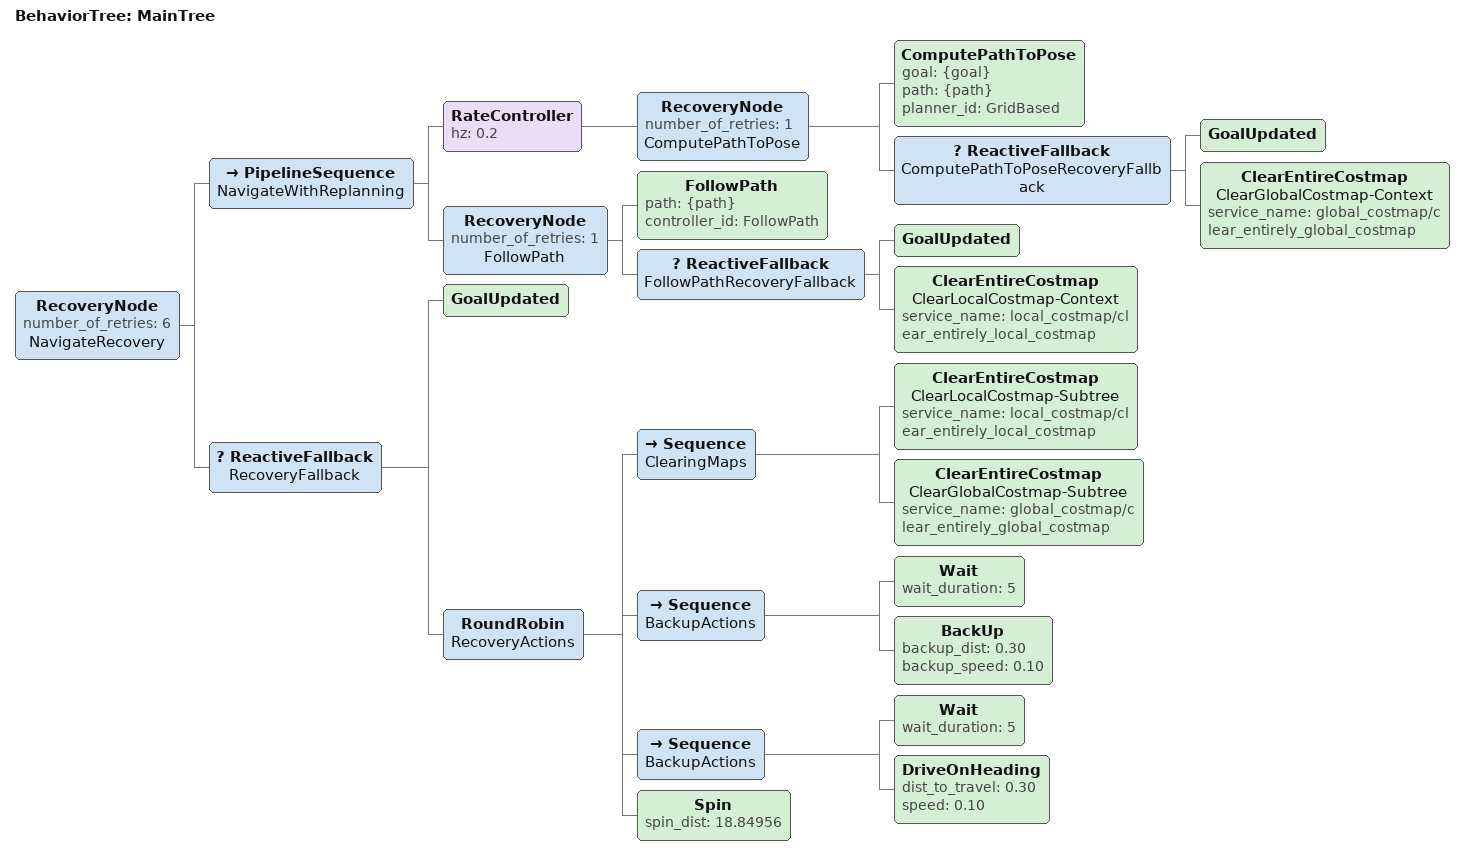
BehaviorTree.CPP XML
<root main_tree_to_execute="MainTree">
    <BehaviorTree ID="MainTree">
        <RecoveryNode number_of_retries="6" name="NavigateRecovery">
            <PipelineSequence name="NavigateWithReplanning">
                <RateController hz="0.2">
                    <RecoveryNode number_of_retries="1" name="ComputePathToPose">
                        <ComputePathToPose goal="{goal}" path="{path}" planner_id="GridBased"/>
                        <ReactiveFallback name="ComputePathToPoseRecoveryFallback">
                            <GoalUpdated/>
                            <ClearEntireCostmap name="ClearGlobalCostmap-Context" service_name="global_costmap/clear_entirely_global_costmap"/>
                        </ReactiveFallback>
                    </RecoveryNode>
                </RateController>
                <RecoveryNode number_of_retries="1" name="FollowPath">
                    <FollowPath path="{path}" controller_id="FollowPath"/>
                    <ReactiveFallback name="FollowPathRecoveryFallback">
                        <GoalUpdated/>
                        <ClearEntireCostmap name="ClearLocalCostmap-Context" service_name="local_costmap/clear_entirely_local_costmap"/>
                    </ReactiveFallback>
                </RecoveryNode>
            </PipelineSequence>
            <ReactiveFallback name="RecoveryFallback">
                <GoalUpdated/>
                <RoundRobin name="RecoveryActions">
                    <Sequence name="ClearingMaps">
                        <ClearEntireCostmap name="ClearLocalCostmap-Subtree" service_name="local_costmap/clear_entirely_local_costmap"/>
                        <ClearEntireCostmap name="ClearGlobalCostmap-Subtree" service_name="global_costmap/clear_entirely_global_costmap"/>
                    </Sequence>
                    <Sequence name="BackupActions">
                        <Wait wait_duration="5"/>
                        <BackUp backup_dist="0.30" backup_speed="0.10"/>
                    </Sequence>
                    <Sequence name="BackupActions">
                        <Wait wait_duration="5"/>
                        <DriveOnHeading dist_to_travel="0.30" speed="0.10"/>
                    </Sequence>
                    <Spin spin_dist="18.84956"/>
                </RoundRobin>
            </ReactiveFallback>
        </RecoveryNode>
    </BehaviorTree>
</root>
